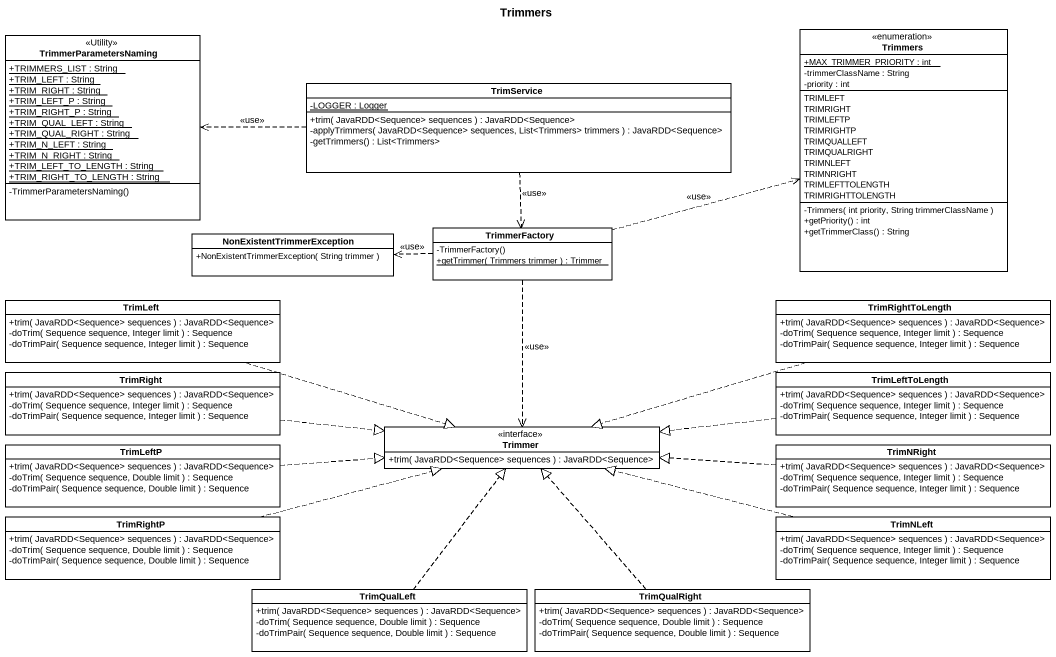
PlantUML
@startuml
title Trimmers
hide circle
hide empty members
skinparam classAttributeIconSize 0
class TrimmerParametersNaming <<Utility>> {
  {static} +TRIMMERS_LIST : String
  {static} +TRIM_LEFT : String
  {static} +TRIM_RIGHT : String
  {static} +TRIM_LEFT_P : String
  {static} +TRIM_RIGHT_P : String
  {static} +TRIM_QUAL_LEFT : String
  {static} +TRIM_QUAL_RIGHT : String
  {static} +TRIM_N_LEFT : String
  {static} +TRIM_N_RIGHT : String
  {static} +TRIM_LEFT_TO_LENGTH : String
  {static} +TRIM_RIGHT_TO_LENGTH : String
  -TrimmerParametersNaming()
}
enum Trimmers {
  {static} +MAX_TRIMMER_PRIORITY : int
  -trimmerClassName : String
  -priority : int
  TRIMLEFT
  TRIMRIGHT
  TRIMLEFTP
  TRIMRIGHTP
  TRIMQUALLEFT
  TRIMQUALRIGHT
  TRIMNLEFT
  TRIMNRIGHT
  TRIMLEFTTOLENGTH
  TRIMRIGHTTOLENGTH
  -Trimmers( int priority, String trimmerClassName )
  +getPriority() : int
  +getTrimmerClass() : String
}
class TrimService {
  {static} -LOGGER : Logger
  +trim( JavaRDD<Sequence> sequences ) : JavaRDD<Sequence>
  -applyTrimmers( JavaRDD<Sequence> sequences, List<Trimmers> trimmers ) : JavaRDD<Sequence>
  -getTrimmers() : List<Trimmers>
}
class NonExistentTrimmerException {
  +NonExistentTrimmerException( String trimmer )
}
class TrimmerFactory {
  -TrimmerFactory()
  {static} +getTrimmer( Trimmers trimmer ) : Trimmer
}
class TrimLeft {
  +trim( JavaRDD<Sequence> sequences ) : JavaRDD<Sequence>
  -doTrim( Sequence sequence, Integer limit ) : Sequence
  -doTrimPair( Sequence sequence, Integer limit ) : Sequence
}
class TrimRightToLength {
  +trim( JavaRDD<Sequence> sequences ) : JavaRDD<Sequence>
  -doTrim( Sequence sequence, Integer limit ) : Sequence
  -doTrimPair( Sequence sequence, Integer limit ) : Sequence
}
class TrimRight {
  +trim( JavaRDD<Sequence> sequences ) : JavaRDD<Sequence>
  -doTrim( Sequence sequence, Integer limit ) : Sequence
  -doTrimPair( Sequence sequence, Integer limit ) : Sequence
}
class TrimLeftToLength {
  +trim( JavaRDD<Sequence> sequences ) : JavaRDD<Sequence>
  -doTrim( Sequence sequence, Integer limit ) : Sequence
  -doTrimPair( Sequence sequence, Integer limit ) : Sequence
}
interface Trimmer {
  +trim( JavaRDD<Sequence> sequences ) : JavaRDD<Sequence>
}
class TrimLeftP {
  +trim( JavaRDD<Sequence> sequences ) : JavaRDD<Sequence>
  -doTrim( Sequence sequence, Double limit ) : Sequence
  -doTrimPair( Sequence sequence, Double limit ) : Sequence
}
class TrimNRight {
  +trim( JavaRDD<Sequence> sequences ) : JavaRDD<Sequence>
  -doTrim( Sequence sequence, Integer limit ) : Sequence
  -doTrimPair( Sequence sequence, Integer limit ) : Sequence
}
class TrimRightP {
  +trim( JavaRDD<Sequence> sequences ) : JavaRDD<Sequence>
  -doTrim( Sequence sequence, Double limit ) : Sequence
  -doTrimPair( Sequence sequence, Double limit ) : Sequence
}
class TrimNLeft {
  +trim( JavaRDD<Sequence> sequences ) : JavaRDD<Sequence>
  -doTrim( Sequence sequence, Integer limit ) : Sequence
  -doTrimPair( Sequence sequence, Integer limit ) : Sequence
}
class TrimQualLeft {
  +trim( JavaRDD<Sequence> sequences ) : JavaRDD<Sequence>
  -doTrim( Sequence sequence, Double limit ) : Sequence
  -doTrimPair( Sequence sequence, Double limit ) : Sequence
}
class TrimQualRight {
  +trim( JavaRDD<Sequence> sequences ) : JavaRDD<Sequence>
  -doTrim( Sequence sequence, Double limit ) : Sequence
  -doTrimPair( Sequence sequence, Double limit ) : Sequence
}
TrimService .left.> TrimmerParametersNaming : <<use>>
TrimService ..> TrimmerFactory : <<use>>
TrimmerFactory .right.> Trimmers : <<use>>
TrimmerFactory .left.> NonExistentTrimmerException : <<use>>
TrimmerFactory ..> Trimmer : <<use>>
TrimLeft .right.|> Trimmer
TrimRightToLength .left.|> Trimmer
TrimRight .right.|> Trimmer
TrimLeftToLength .left.|> Trimmer
TrimLeftP .right.|> Trimmer
TrimNRight .left.|> Trimmer
TrimRightP .right.|> Trimmer
TrimNLeft .left.|> Trimmer
TrimQualLeft .up.|> Trimmer
TrimQualRight .up.|> Trimmer
@enduml
